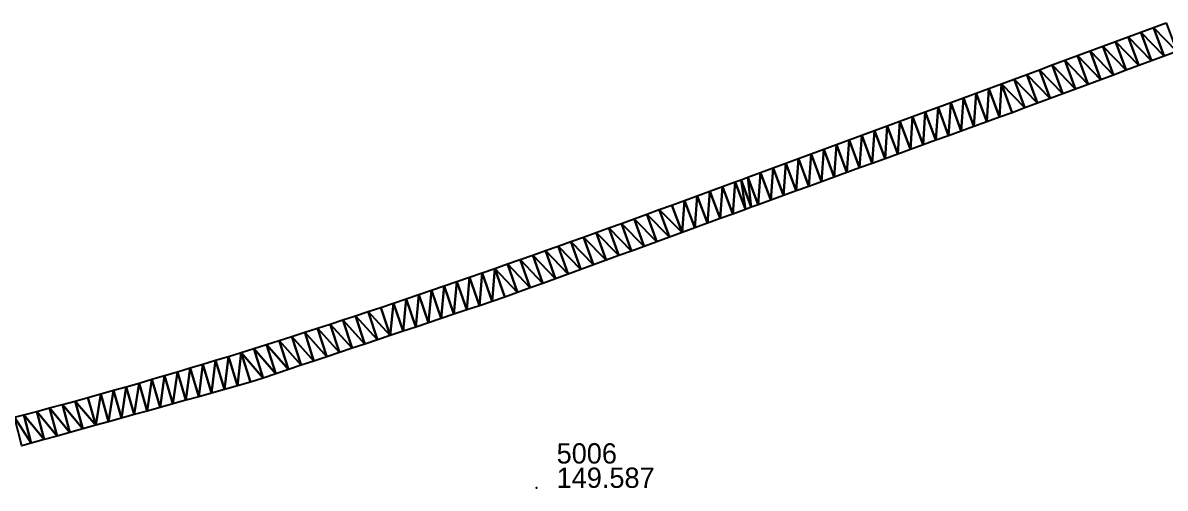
# Model space of a CAD drawing. Header units: metres. Extents: x 1882598 to 1885460, y 3171405 to 3171756.
# Drawn here: x 1884560.6 to 1884645.1, y 3171540.3 to 3171574.7 of the extents above; entities that cross this region are included whole.
import ezdxf

# ---------------------------------------------------------------- set-up
doc = ezdxf.new("R2010")
doc.units = ezdxf.units.M
doc.header["$MEASUREMENT"] = 0
doc.layers.add('pntelev', color=2, linetype='Continuous')
doc.layers.add('pntno', color=3, linetype='Continuous')
doc.layers.add('Triangles surfaces projet', color=7, linetype='Continuous', true_color=0x848484)

msp = doc.modelspace()

# ---------------------------------------------------------------- linework, layer by layer
msp.add_point((1884598.562, 3171540.285, 149.587))
at = {"layer": 'Triangles surfaces projet'}
for points in [[(1884645.165, 3171574.698, 146.931), (1884645.948, 3171572.577, 146.988), (1884644.227, 3171574.352, 146.97), (1884645.165, 3171574.698, 146.931)], [(1884645.165, 3171574.698, 147.281), (1884645.948, 3171572.577, 147.338), (1884644.227, 3171574.352, 147.32), (1884645.165, 3171574.698, 147.281)], [(1884642.351, 3171573.658, 147.048), (1884643.136, 3171571.532, 147.105), (1884641.413, 3171573.312, 147.088), (1884642.351, 3171573.658, 147.048)], [(1884642.351, 3171573.658, 147.398), (1884643.136, 3171571.532, 147.455), (1884641.413, 3171573.312, 147.438), (1884642.351, 3171573.658, 147.398)], [(1884643.289, 3171574.005, 147.009), (1884644.074, 3171571.881, 147.066), (1884642.351, 3171573.658, 147.048), (1884643.289, 3171574.005, 147.009)], [(1884643.289, 3171574.005, 147.359), (1884644.074, 3171571.881, 147.416), (1884642.351, 3171573.658, 147.398), (1884643.289, 3171574.005, 147.359)], [(1884642.351, 3171573.658, 147.048), (1884644.074, 3171571.881, 147.066), (1884643.136, 3171571.532, 147.105), (1884642.351, 3171573.658, 147.048)], [(1884644.074, 3171571.881, 147.416), (1884643.136, 3171571.532, 147.455), (1884642.351, 3171573.658, 147.398), (1884644.074, 3171571.881, 147.416)], [(1884645.011, 3171572.229, 147.027), (1884643.289, 3171574.005, 147.009), (1884644.227, 3171574.352, 146.97), (1884645.011, 3171572.229, 147.027)], [(1884644.227, 3171574.352, 147.32), (1884645.011, 3171572.229, 147.377), (1884643.289, 3171574.005, 147.359), (1884644.227, 3171574.352, 147.32)], [(1884644.074, 3171571.881, 147.066), (1884643.289, 3171574.005, 147.009), (1884645.011, 3171572.229, 147.027), (1884644.074, 3171571.881, 147.066)], [(1884645.011, 3171572.229, 147.377), (1884644.074, 3171571.881, 147.416), (1884643.289, 3171574.005, 147.359), (1884645.011, 3171572.229, 147.377)], [(1884645.948, 3171572.577, 146.988), (1884645.011, 3171572.229, 147.027), (1884644.227, 3171574.352, 146.97), (1884645.948, 3171572.577, 146.988)], [(1884645.948, 3171572.577, 147.338), (1884645.011, 3171572.229, 147.377), (1884644.227, 3171574.352, 147.32), (1884645.948, 3171572.577, 147.338)], [(1884641.261, 3171570.835, 147.183), (1884639.537, 3171572.619, 147.166), (1884640.475, 3171572.965, 147.127), (1884641.261, 3171570.835, 147.183)], [(1884640.475, 3171572.965, 147.477), (1884641.261, 3171570.835, 147.533), (1884639.537, 3171572.619, 147.516), (1884640.475, 3171572.965, 147.477)], [(1884642.199, 3171571.184, 147.144), (1884640.475, 3171572.965, 147.127), (1884641.413, 3171573.312, 147.088), (1884642.199, 3171571.184, 147.144)], [(1884641.413, 3171573.312, 147.438), (1884642.199, 3171571.184, 147.494), (1884640.475, 3171572.965, 147.477), (1884641.413, 3171573.312, 147.438)], [(1884641.261, 3171570.835, 147.183), (1884640.475, 3171572.965, 147.127), (1884642.199, 3171571.184, 147.144), (1884641.261, 3171570.835, 147.183)], [(1884642.199, 3171571.184, 147.494), (1884641.261, 3171570.835, 147.533), (1884640.475, 3171572.965, 147.477), (1884642.199, 3171571.184, 147.494)], [(1884642.199, 3171571.184, 147.144), (1884641.413, 3171573.312, 147.088), (1884643.136, 3171571.532, 147.105), (1884642.199, 3171571.184, 147.144)], [(1884643.136, 3171571.532, 147.455), (1884642.199, 3171571.184, 147.494), (1884641.413, 3171573.312, 147.438), (1884643.136, 3171571.532, 147.455)], [(1884639.387, 3171570.139, 147.262), (1884637.661, 3171571.925, 147.244), (1884638.599, 3171572.272, 147.205), (1884639.387, 3171570.139, 147.262)], [(1884638.599, 3171572.272, 147.555), (1884639.387, 3171570.139, 147.612), (1884637.661, 3171571.925, 147.594), (1884638.599, 3171572.272, 147.555)], [(1884638.599, 3171572.272, 147.205), (1884639.537, 3171572.619, 147.166), (1884640.324, 3171570.487, 147.223), (1884638.599, 3171572.272, 147.205)], [(1884639.537, 3171572.619, 147.516), (1884640.324, 3171570.487, 147.573), (1884638.599, 3171572.272, 147.555), (1884639.537, 3171572.619, 147.516)], [(1884639.387, 3171570.139, 147.262), (1884638.599, 3171572.272, 147.205), (1884640.324, 3171570.487, 147.223), (1884639.387, 3171570.139, 147.262)], [(1884640.324, 3171570.487, 147.573), (1884639.387, 3171570.139, 147.612), (1884638.599, 3171572.272, 147.555), (1884640.324, 3171570.487, 147.573)], [(1884640.324, 3171570.487, 147.223), (1884639.537, 3171572.619, 147.166), (1884641.261, 3171570.835, 147.183), (1884640.324, 3171570.487, 147.223)], [(1884641.261, 3171570.835, 147.533), (1884640.324, 3171570.487, 147.573), (1884639.537, 3171572.619, 147.516), (1884641.261, 3171570.835, 147.533)], [(1884635.784, 3171571.232, 147.322), (1884636.575, 3171569.094, 147.379), (1884634.846, 3171570.886, 147.361), (1884635.784, 3171571.232, 147.322)], [(1884635.784, 3171571.232, 147.672), (1884636.575, 3171569.094, 147.729), (1884634.846, 3171570.886, 147.711), (1884635.784, 3171571.232, 147.672)], [(1884637.512, 3171569.442, 147.34), (1884635.784, 3171571.232, 147.322), (1884636.723, 3171571.579, 147.283), (1884637.512, 3171569.442, 147.34)], [(1884636.723, 3171571.579, 147.633), (1884637.512, 3171569.442, 147.69), (1884635.784, 3171571.232, 147.672), (1884636.723, 3171571.579, 147.633)], [(1884636.575, 3171569.094, 147.379), (1884635.784, 3171571.232, 147.322), (1884637.512, 3171569.442, 147.34), (1884636.575, 3171569.094, 147.379)], [(1884637.512, 3171569.442, 147.69), (1884636.575, 3171569.094, 147.729), (1884635.784, 3171571.232, 147.672), (1884637.512, 3171569.442, 147.69)], [(1884636.723, 3171571.579, 147.283), (1884637.661, 3171571.925, 147.244), (1884638.449, 3171569.79, 147.301), (1884636.723, 3171571.579, 147.283)], [(1884637.661, 3171571.925, 147.594), (1884638.449, 3171569.79, 147.651), (1884636.723, 3171571.579, 147.633), (1884637.661, 3171571.925, 147.594)], [(1884637.512, 3171569.442, 147.34), (1884636.723, 3171571.579, 147.283), (1884638.449, 3171569.79, 147.301), (1884637.512, 3171569.442, 147.34)], [(1884638.449, 3171569.79, 147.651), (1884637.512, 3171569.442, 147.69), (1884636.723, 3171571.579, 147.633), (1884638.449, 3171569.79, 147.651)], [(1884639.387, 3171570.139, 147.262), (1884638.449, 3171569.79, 147.301), (1884637.661, 3171571.925, 147.244), (1884639.387, 3171570.139, 147.262)], [(1884639.387, 3171570.139, 147.612), (1884638.449, 3171569.79, 147.651), (1884637.661, 3171571.925, 147.594), (1884639.387, 3171570.139, 147.612)], [(1884634.7, 3171568.397, 147.458), (1884632.97, 3171570.192, 147.44), (1884633.908, 3171570.539, 147.401), (1884634.7, 3171568.397, 147.458)], [(1884633.908, 3171570.539, 147.751), (1884634.7, 3171568.397, 147.808), (1884632.97, 3171570.192, 147.79), (1884633.908, 3171570.539, 147.751)], [(1884633.908, 3171570.539, 147.401), (1884634.846, 3171570.886, 147.361), (1884635.637, 3171568.745, 147.418), (1884633.908, 3171570.539, 147.401)], [(1884634.846, 3171570.886, 147.711), (1884635.637, 3171568.745, 147.768), (1884633.908, 3171570.539, 147.751), (1884634.846, 3171570.886, 147.711)], [(1884634.7, 3171568.397, 147.458), (1884633.908, 3171570.539, 147.401), (1884635.637, 3171568.745, 147.418), (1884634.7, 3171568.397, 147.458)], [(1884635.637, 3171568.745, 147.768), (1884634.7, 3171568.397, 147.808), (1884633.908, 3171570.539, 147.751), (1884635.637, 3171568.745, 147.768)], [(1884636.575, 3171569.094, 147.379), (1884635.637, 3171568.745, 147.418), (1884634.846, 3171570.886, 147.361), (1884636.575, 3171569.094, 147.379)], [(1884636.575, 3171569.094, 147.729), (1884635.637, 3171568.745, 147.768), (1884634.846, 3171570.886, 147.711), (1884636.575, 3171569.094, 147.729)], [(1884631.094, 3171569.5, 147.515), (1884630.942, 3171567.025, 147.611), (1884630.156, 3171569.154, 147.553), (1884631.094, 3171569.5, 147.515)], [(1884631.094, 3171569.5, 147.865), (1884630.942, 3171567.025, 147.961), (1884630.156, 3171569.154, 147.903), (1884631.094, 3171569.5, 147.865)], [(1884631.094, 3171569.5, 147.515), (1884631.883, 3171567.366, 147.573), (1884630.942, 3171567.025, 147.611), (1884631.094, 3171569.5, 147.515)], [(1884631.883, 3171567.366, 147.923), (1884630.942, 3171567.025, 147.961), (1884631.094, 3171569.5, 147.865), (1884631.883, 3171567.366, 147.923)], [(1884631.883, 3171567.366, 147.573), (1884631.094, 3171569.5, 147.515), (1884632.032, 3171569.846, 147.478), (1884631.883, 3171567.366, 147.573)], [(1884632.032, 3171569.846, 147.828), (1884631.883, 3171567.366, 147.923), (1884631.094, 3171569.5, 147.865), (1884632.032, 3171569.846, 147.828)], [(1884632.823, 3171567.707, 147.535), (1884631.883, 3171567.366, 147.573), (1884632.032, 3171569.846, 147.478), (1884632.823, 3171567.707, 147.535)], [(1884632.823, 3171567.707, 147.885), (1884631.883, 3171567.366, 147.923), (1884632.032, 3171569.846, 147.828), (1884632.823, 3171567.707, 147.885)], [(1884632.97, 3171570.192, 147.44), (1884632.823, 3171567.707, 147.535), (1884632.032, 3171569.846, 147.478), (1884632.97, 3171570.192, 147.44)], [(1884632.97, 3171570.192, 147.79), (1884632.823, 3171567.707, 147.885), (1884632.032, 3171569.846, 147.828), (1884632.97, 3171570.192, 147.79)], [(1884632.823, 3171567.707, 147.535), (1884632.97, 3171570.192, 147.44), (1884633.763, 3171568.049, 147.497), (1884632.823, 3171567.707, 147.535)], [(1884633.763, 3171568.049, 147.847), (1884632.823, 3171567.707, 147.885), (1884632.97, 3171570.192, 147.79), (1884633.763, 3171568.049, 147.847)], [(1884632.97, 3171570.192, 147.44), (1884634.7, 3171568.397, 147.458), (1884633.763, 3171568.049, 147.497), (1884632.97, 3171570.192, 147.44)], [(1884634.7, 3171568.397, 147.808), (1884633.763, 3171568.049, 147.847), (1884632.97, 3171570.192, 147.79), (1884634.7, 3171568.397, 147.808)], [(1884629.062, 3171566.344, 147.688), (1884628.28, 3171568.461, 147.629), (1884629.218, 3171568.807, 147.591), (1884629.062, 3171566.344, 147.688)], [(1884629.218, 3171568.807, 147.941), (1884629.062, 3171566.344, 148.038), (1884628.28, 3171568.461, 147.979), (1884629.218, 3171568.807, 147.941)], [(1884630.002, 3171566.685, 147.65), (1884629.062, 3171566.344, 147.688), (1884629.218, 3171568.807, 147.591), (1884630.002, 3171566.685, 147.65)], [(1884630.002, 3171566.685, 148), (1884629.062, 3171566.344, 148.038), (1884629.218, 3171568.807, 147.941), (1884630.002, 3171566.685, 148)], [(1884629.218, 3171568.807, 147.591), (1884630.156, 3171569.154, 147.553), (1884630.002, 3171566.685, 147.65), (1884629.218, 3171568.807, 147.591)], [(1884630.156, 3171569.154, 147.903), (1884630.002, 3171566.685, 148), (1884629.218, 3171568.807, 147.941), (1884630.156, 3171569.154, 147.903)], [(1884630.942, 3171567.025, 147.611), (1884630.002, 3171566.685, 147.65), (1884630.156, 3171569.154, 147.553), (1884630.942, 3171567.025, 147.611)], [(1884630.942, 3171567.025, 147.961), (1884630.002, 3171566.685, 148), (1884630.156, 3171569.154, 147.903), (1884630.942, 3171567.025, 147.961)], [(1884625.465, 3171567.423, 147.743), (1884626.403, 3171567.769, 147.705), (1884626.241, 3171565.322, 147.802), (1884625.465, 3171567.423, 147.743)], [(1884626.403, 3171567.769, 148.055), (1884626.241, 3171565.322, 148.152), (1884625.465, 3171567.423, 148.093), (1884626.403, 3171567.769, 148.055)], [(1884627.181, 3171565.663, 147.764), (1884626.241, 3171565.322, 147.802), (1884626.403, 3171567.769, 147.705), (1884627.181, 3171565.663, 147.764)], [(1884627.181, 3171565.663, 148.114), (1884626.241, 3171565.322, 148.152), (1884626.403, 3171567.769, 148.055), (1884627.181, 3171565.663, 148.114)], [(1884627.342, 3171568.115, 147.667), (1884627.181, 3171565.663, 147.764), (1884626.403, 3171567.769, 147.705), (1884627.342, 3171568.115, 147.667)], [(1884627.342, 3171568.115, 148.017), (1884627.181, 3171565.663, 148.114), (1884626.403, 3171567.769, 148.055), (1884627.342, 3171568.115, 148.017)], [(1884627.181, 3171565.663, 147.764), (1884627.342, 3171568.115, 147.667), (1884628.122, 3171566.004, 147.726), (1884627.181, 3171565.663, 147.764)], [(1884628.122, 3171566.004, 148.076), (1884627.181, 3171565.663, 148.114), (1884627.342, 3171568.115, 148.017), (1884628.122, 3171566.004, 148.076)], [(1884628.122, 3171566.004, 147.726), (1884627.342, 3171568.115, 147.667), (1884628.28, 3171568.461, 147.629), (1884628.122, 3171566.004, 147.726)], [(1884628.28, 3171568.461, 147.979), (1884628.122, 3171566.004, 148.076), (1884627.342, 3171568.115, 148.017), (1884628.28, 3171568.461, 147.979)], [(1884628.28, 3171568.461, 147.629), (1884629.062, 3171566.344, 147.688), (1884628.122, 3171566.004, 147.726), (1884628.28, 3171568.461, 147.629)], [(1884629.062, 3171566.344, 148.038), (1884628.122, 3171566.004, 148.076), (1884628.28, 3171568.461, 147.979), (1884629.062, 3171566.344, 148.038)], [(1884624.527, 3171567.076, 147.781), (1884624.361, 3171564.641, 147.879), (1884623.589, 3171566.73, 147.819), (1884624.527, 3171567.076, 147.781)], [(1884624.527, 3171567.076, 148.131), (1884624.361, 3171564.641, 148.229), (1884623.589, 3171566.73, 148.169), (1884624.527, 3171567.076, 148.131)], [(1884624.361, 3171564.641, 147.879), (1884624.527, 3171567.076, 147.781), (1884625.301, 3171564.982, 147.84), (1884624.361, 3171564.641, 147.879)], [(1884625.301, 3171564.982, 148.19), (1884624.361, 3171564.641, 148.229), (1884624.527, 3171567.076, 148.131), (1884625.301, 3171564.982, 148.19)], [(1884625.301, 3171564.982, 147.84), (1884624.527, 3171567.076, 147.781), (1884625.465, 3171567.423, 147.743), (1884625.301, 3171564.982, 147.84)], [(1884625.465, 3171567.423, 148.093), (1884625.301, 3171564.982, 148.19), (1884624.527, 3171567.076, 148.131), (1884625.465, 3171567.423, 148.093)], [(1884626.241, 3171565.322, 147.802), (1884625.301, 3171564.982, 147.84), (1884625.465, 3171567.423, 147.743), (1884626.241, 3171565.322, 147.802)], [(1884626.241, 3171565.322, 148.152), (1884625.301, 3171564.982, 148.19), (1884625.465, 3171567.423, 148.093), (1884626.241, 3171565.322, 148.152)], [(1884621.713, 3171566.038, 147.894), (1884621.54, 3171563.619, 147.993), (1884620.774, 3171565.692, 147.932), (1884621.713, 3171566.038, 147.894)], [(1884621.713, 3171566.038, 148.244), (1884621.54, 3171563.619, 148.343), (1884620.774, 3171565.692, 148.282), (1884621.713, 3171566.038, 148.244)], [(1884621.713, 3171566.038, 147.894), (1884622.48, 3171563.96, 147.955), (1884621.54, 3171563.619, 147.993), (1884621.713, 3171566.038, 147.894)], [(1884622.48, 3171563.96, 148.305), (1884621.54, 3171563.619, 148.343), (1884621.713, 3171566.038, 148.244), (1884622.48, 3171563.96, 148.305)], [(1884622.651, 3171566.384, 147.856), (1884622.48, 3171563.96, 147.955), (1884621.713, 3171566.038, 147.894), (1884622.651, 3171566.384, 147.856)], [(1884622.651, 3171566.384, 148.206), (1884622.48, 3171563.96, 148.305), (1884621.713, 3171566.038, 148.244), (1884622.651, 3171566.384, 148.206)], [(1884622.48, 3171563.96, 147.955), (1884622.651, 3171566.384, 147.856), (1884623.421, 3171564.3, 147.917), (1884622.48, 3171563.96, 147.955)], [(1884623.421, 3171564.3, 148.267), (1884622.48, 3171563.96, 148.305), (1884622.651, 3171566.384, 148.206), (1884623.421, 3171564.3, 148.267)], [(1884623.421, 3171564.3, 147.917), (1884622.651, 3171566.384, 147.856), (1884623.589, 3171566.73, 147.819), (1884623.421, 3171564.3, 147.917)], [(1884623.589, 3171566.73, 148.169), (1884623.421, 3171564.3, 148.267), (1884622.651, 3171566.384, 148.206), (1884623.589, 3171566.73, 148.169)], [(1884623.421, 3171564.3, 147.917), (1884623.589, 3171566.73, 147.819), (1884624.361, 3171564.641, 147.879), (1884623.421, 3171564.3, 147.917)], [(1884624.361, 3171564.641, 148.229), (1884623.421, 3171564.3, 148.267), (1884623.589, 3171566.73, 148.169), (1884624.361, 3171564.641, 148.229)], [(1884619.66, 3171562.938, 148.069), (1884618.899, 3171564.999, 148.008), (1884619.836, 3171565.345, 147.97), (1884619.66, 3171562.938, 148.069)], [(1884619.836, 3171565.345, 148.32), (1884619.66, 3171562.938, 148.419), (1884618.899, 3171564.999, 148.358), (1884619.836, 3171565.345, 148.32)], [(1884619.66, 3171562.938, 148.069), (1884619.836, 3171565.345, 147.97), (1884620.6, 3171563.279, 148.031), (1884619.66, 3171562.938, 148.069)], [(1884620.6, 3171563.279, 148.381), (1884619.66, 3171562.938, 148.419), (1884619.836, 3171565.345, 148.32), (1884620.6, 3171563.279, 148.381)], [(1884619.836, 3171565.345, 147.97), (1884620.774, 3171565.692, 147.932), (1884620.6, 3171563.279, 148.031), (1884619.836, 3171565.345, 147.97)], [(1884620.774, 3171565.692, 148.282), (1884620.6, 3171563.279, 148.381), (1884619.836, 3171565.345, 148.32), (1884620.774, 3171565.692, 148.282)], [(1884621.54, 3171563.619, 147.993), (1884620.6, 3171563.279, 148.031), (1884620.774, 3171565.692, 147.932), (1884621.54, 3171563.619, 147.993)], [(1884621.54, 3171563.619, 148.343), (1884620.6, 3171563.279, 148.381), (1884620.774, 3171565.692, 148.282), (1884621.54, 3171563.619, 148.343)], [(1884617.961, 3171564.654, 148.046), (1884617.781, 3171562.257, 148.146), (1884617.024, 3171564.308, 148.084), (1884617.961, 3171564.654, 148.046)], [(1884617.961, 3171564.654, 148.396), (1884617.781, 3171562.257, 148.496), (1884617.024, 3171564.308, 148.434), (1884617.961, 3171564.654, 148.396)], [(1884617.781, 3171562.257, 148.146), (1884617.961, 3171564.654, 148.046), (1884618.72, 3171562.598, 148.108), (1884617.781, 3171562.257, 148.146)], [(1884618.72, 3171562.598, 148.458), (1884617.781, 3171562.257, 148.496), (1884617.961, 3171564.654, 148.396), (1884618.72, 3171562.598, 148.458)], [(1884617.961, 3171564.654, 148.046), (1884618.899, 3171564.999, 148.008), (1884618.72, 3171562.598, 148.108), (1884617.961, 3171564.654, 148.046)], [(1884618.899, 3171564.999, 148.358), (1884618.72, 3171562.598, 148.458), (1884617.961, 3171564.654, 148.396), (1884618.899, 3171564.999, 148.358)], [(1884618.72, 3171562.598, 148.108), (1884618.899, 3171564.999, 148.008), (1884619.66, 3171562.938, 148.069), (1884618.72, 3171562.598, 148.108)], [(1884619.66, 3171562.938, 148.419), (1884618.72, 3171562.598, 148.458), (1884618.899, 3171564.999, 148.358), (1884619.66, 3171562.938, 148.419)], [(1884614.963, 3171561.236, 148.26), (1884614.214, 3171563.274, 148.197), (1884615.15, 3171563.618, 148.159), (1884614.963, 3171561.236, 148.26)], [(1884615.15, 3171563.618, 148.509), (1884614.963, 3171561.236, 148.61), (1884614.214, 3171563.274, 148.547), (1884615.15, 3171563.618, 148.509)], [(1884615.902, 3171561.577, 148.222), (1884614.963, 3171561.236, 148.26), (1884615.15, 3171563.618, 148.159), (1884615.902, 3171561.577, 148.222)], [(1884615.902, 3171561.577, 148.572), (1884614.963, 3171561.236, 148.61), (1884615.15, 3171563.618, 148.509), (1884615.902, 3171561.577, 148.572)], [(1884615.15, 3171563.618, 148.159), (1884616.087, 3171563.963, 148.122), (1884615.902, 3171561.577, 148.222), (1884615.15, 3171563.618, 148.159)], [(1884616.087, 3171563.963, 148.472), (1884615.902, 3171561.577, 148.572), (1884615.15, 3171563.618, 148.509), (1884616.087, 3171563.963, 148.472)], [(1884616.087, 3171563.963, 148.122), (1884616.842, 3171561.917, 148.184), (1884615.902, 3171561.577, 148.222), (1884616.087, 3171563.963, 148.122)], [(1884616.842, 3171561.917, 148.534), (1884615.902, 3171561.577, 148.572), (1884616.087, 3171563.963, 148.472), (1884616.842, 3171561.917, 148.534)], [(1884616.842, 3171561.917, 148.184), (1884616.087, 3171563.963, 148.122), (1884617.024, 3171564.308, 148.084), (1884616.842, 3171561.917, 148.184)], [(1884617.024, 3171564.308, 148.434), (1884616.842, 3171561.917, 148.534), (1884616.087, 3171563.963, 148.472), (1884617.024, 3171564.308, 148.434)], [(1884616.842, 3171561.917, 148.184), (1884617.024, 3171564.308, 148.084), (1884617.781, 3171562.257, 148.146), (1884616.842, 3171561.917, 148.184)], [(1884617.781, 3171562.257, 148.496), (1884616.842, 3171561.917, 148.534), (1884617.024, 3171564.308, 148.434), (1884617.781, 3171562.257, 148.496)], [(1884612.341, 3171562.586, 148.273), (1884613.277, 3171562.929, 148.235), (1884613.088, 3171560.551, 148.337), (1884612.341, 3171562.586, 148.273)], [(1884613.277, 3171562.929, 148.585), (1884613.088, 3171560.551, 148.687), (1884612.341, 3171562.586, 148.623), (1884613.277, 3171562.929, 148.585)], [(1884613.088, 3171560.551, 148.337), (1884613.277, 3171562.929, 148.235), (1884614.025, 3171560.894, 148.299), (1884613.088, 3171560.551, 148.337)], [(1884614.025, 3171560.894, 148.649), (1884613.088, 3171560.551, 148.687), (1884613.277, 3171562.929, 148.585), (1884614.025, 3171560.894, 148.649)], [(1884613.706, 3171563.087, 148.218), (1884614.025, 3171560.894, 148.299), (1884613.277, 3171562.929, 148.235), (1884613.706, 3171563.087, 148.218)], [(1884613.706, 3171563.087, 148.568), (1884614.025, 3171560.894, 148.649), (1884613.277, 3171562.929, 148.585), (1884613.706, 3171563.087, 148.568)], [(1884614.214, 3171563.274, 148.197), (1884614.455, 3171561.051, 148.281), (1884613.706, 3171563.087, 148.218), (1884614.214, 3171563.274, 148.197)], [(1884614.214, 3171563.274, 148.547), (1884614.455, 3171561.051, 148.631), (1884613.706, 3171563.087, 148.568), (1884614.214, 3171563.274, 148.547)], [(1884613.706, 3171563.087, 148.218), (1884614.455, 3171561.051, 148.281), (1884614.025, 3171560.894, 148.299), (1884613.706, 3171563.087, 148.218)], [(1884614.455, 3171561.051, 148.631), (1884614.025, 3171560.894, 148.649), (1884613.706, 3171563.087, 148.568), (1884614.455, 3171561.051, 148.631)], [(1884614.963, 3171561.236, 148.26), (1884614.455, 3171561.051, 148.281), (1884614.214, 3171563.274, 148.197), (1884614.963, 3171561.236, 148.26)], [(1884614.963, 3171561.236, 148.61), (1884614.455, 3171561.051, 148.631), (1884614.214, 3171563.274, 148.547), (1884614.963, 3171561.236, 148.61)], [(1884610.468, 3171561.9, 148.348), (1884610.276, 3171559.524, 148.45), (1884609.532, 3171561.558, 148.385), (1884610.468, 3171561.9, 148.348)], [(1884610.468, 3171561.9, 148.698), (1884610.276, 3171559.524, 148.8), (1884609.532, 3171561.558, 148.735), (1884610.468, 3171561.9, 148.698)], [(1884611.213, 3171559.866, 148.412), (1884610.276, 3171559.524, 148.45), (1884610.468, 3171561.9, 148.348), (1884611.213, 3171559.866, 148.412)], [(1884611.213, 3171559.866, 148.762), (1884610.276, 3171559.524, 148.8), (1884610.468, 3171561.9, 148.698), (1884611.213, 3171559.866, 148.762)], [(1884611.213, 3171559.866, 148.412), (1884610.468, 3171561.9, 148.348), (1884611.404, 3171562.243, 148.31), (1884611.213, 3171559.866, 148.412)], [(1884611.404, 3171562.243, 148.66), (1884611.213, 3171559.866, 148.762), (1884610.468, 3171561.9, 148.698), (1884611.404, 3171562.243, 148.66)], [(1884611.404, 3171562.243, 148.31), (1884612.15, 3171560.209, 148.375), (1884611.213, 3171559.866, 148.412), (1884611.404, 3171562.243, 148.31)], [(1884612.15, 3171560.209, 148.725), (1884611.213, 3171559.866, 148.762), (1884611.404, 3171562.243, 148.66), (1884612.15, 3171560.209, 148.725)], [(1884612.15, 3171560.209, 148.375), (1884611.404, 3171562.243, 148.31), (1884612.341, 3171562.586, 148.273), (1884612.15, 3171560.209, 148.375)], [(1884612.341, 3171562.586, 148.623), (1884612.15, 3171560.209, 148.725), (1884611.404, 3171562.243, 148.66), (1884612.341, 3171562.586, 148.623)], [(1884612.15, 3171560.209, 148.375), (1884612.341, 3171562.586, 148.273), (1884613.088, 3171560.551, 148.337), (1884612.15, 3171560.209, 148.375)], [(1884613.088, 3171560.551, 148.687), (1884612.15, 3171560.209, 148.725), (1884612.341, 3171562.586, 148.623), (1884613.088, 3171560.551, 148.687)], [(1884609.338, 3171559.182, 148.488), (1884607.66, 3171560.876, 148.459), (1884608.596, 3171561.217, 148.422), (1884609.338, 3171559.182, 148.488)], [(1884608.596, 3171561.217, 148.772), (1884609.338, 3171559.182, 148.838), (1884607.66, 3171560.876, 148.809), (1884608.596, 3171561.217, 148.772)], [(1884609.338, 3171559.182, 148.488), (1884608.596, 3171561.217, 148.422), (1884609.532, 3171561.558, 148.385), (1884609.338, 3171559.182, 148.488)], [(1884609.532, 3171561.558, 148.735), (1884609.338, 3171559.182, 148.838), (1884608.596, 3171561.217, 148.772), (1884609.532, 3171561.558, 148.735)], [(1884609.338, 3171559.182, 148.488), (1884609.532, 3171561.558, 148.385), (1884610.276, 3171559.524, 148.45), (1884609.338, 3171559.182, 148.488)], [(1884610.276, 3171559.524, 148.8), (1884609.338, 3171559.182, 148.838), (1884609.532, 3171561.558, 148.735), (1884610.276, 3171559.524, 148.8)], [(1884604.853, 3171559.859, 148.569), (1884605.788, 3171560.197, 148.532), (1884606.528, 3171558.155, 148.599), (1884604.853, 3171559.859, 148.569)], [(1884605.788, 3171560.197, 148.882), (1884606.528, 3171558.155, 148.949), (1884604.853, 3171559.859, 148.919), (1884605.788, 3171560.197, 148.882)], [(1884607.465, 3171558.497, 148.562), (1884605.788, 3171560.197, 148.532), (1884606.724, 3171560.536, 148.496), (1884607.465, 3171558.497, 148.562)], [(1884606.724, 3171560.536, 148.846), (1884607.465, 3171558.497, 148.912), (1884605.788, 3171560.197, 148.882), (1884606.724, 3171560.536, 148.846)], [(1884607.465, 3171558.497, 148.562), (1884606.528, 3171558.155, 148.599), (1884605.788, 3171560.197, 148.532), (1884607.465, 3171558.497, 148.562)], [(1884607.465, 3171558.497, 148.912), (1884606.528, 3171558.155, 148.949), (1884605.788, 3171560.197, 148.882), (1884607.465, 3171558.497, 148.912)], [(1884606.724, 3171560.536, 148.496), (1884607.66, 3171560.876, 148.459), (1884608.402, 3171558.84, 148.525), (1884606.724, 3171560.536, 148.496)], [(1884607.66, 3171560.876, 148.809), (1884608.402, 3171558.84, 148.875), (1884606.724, 3171560.536, 148.846), (1884607.66, 3171560.876, 148.809)], [(1884607.465, 3171558.497, 148.562), (1884606.724, 3171560.536, 148.496), (1884608.402, 3171558.84, 148.525), (1884607.465, 3171558.497, 148.562)], [(1884608.402, 3171558.84, 148.875), (1884607.465, 3171558.497, 148.912), (1884606.724, 3171560.536, 148.846), (1884608.402, 3171558.84, 148.875)], [(1884609.338, 3171559.182, 148.488), (1884608.402, 3171558.84, 148.525), (1884607.66, 3171560.876, 148.459), (1884609.338, 3171559.182, 148.488)], [(1884609.338, 3171559.182, 148.838), (1884608.402, 3171558.84, 148.875), (1884607.66, 3171560.876, 148.809), (1884609.338, 3171559.182, 148.838)], [(1884603.917, 3171559.521, 148.605), (1884604.656, 3171557.471, 148.673), (1884602.981, 3171559.185, 148.641), (1884603.917, 3171559.521, 148.605)], [(1884603.917, 3171559.521, 148.955), (1884604.656, 3171557.471, 149.023), (1884602.981, 3171559.185, 148.991), (1884603.917, 3171559.521, 148.955)], [(1884605.592, 3171557.813, 148.636), (1884603.917, 3171559.521, 148.605), (1884604.853, 3171559.859, 148.569), (1884605.592, 3171557.813, 148.636)], [(1884604.853, 3171559.859, 148.919), (1884605.592, 3171557.813, 148.986), (1884603.917, 3171559.521, 148.955), (1884604.853, 3171559.859, 148.919)], [(1884604.656, 3171557.471, 148.673), (1884603.917, 3171559.521, 148.605), (1884605.592, 3171557.813, 148.636), (1884604.656, 3171557.471, 148.673)], [(1884605.592, 3171557.813, 148.986), (1884604.656, 3171557.471, 149.023), (1884603.917, 3171559.521, 148.955), (1884605.592, 3171557.813, 148.986)], [(1884606.528, 3171558.155, 148.599), (1884605.592, 3171557.813, 148.636), (1884604.853, 3171559.859, 148.569), (1884606.528, 3171558.155, 148.599)], [(1884606.528, 3171558.155, 148.949), (1884605.592, 3171557.813, 148.986), (1884604.853, 3171559.859, 148.919), (1884606.528, 3171558.155, 148.949)], [(1884601.109, 3171558.515, 148.712), (1884601.848, 3171556.446, 148.782), (1884600.173, 3171558.181, 148.748), (1884601.109, 3171558.515, 148.712)], [(1884601.109, 3171558.515, 149.062), (1884601.848, 3171556.446, 149.132), (1884600.173, 3171558.181, 149.098), (1884601.109, 3171558.515, 149.062)], [(1884601.109, 3171558.515, 148.712), (1884602.045, 3171558.849, 148.677), (1884602.784, 3171556.788, 148.746), (1884601.109, 3171558.515, 148.712)], [(1884602.045, 3171558.849, 149.027), (1884602.784, 3171556.788, 149.096), (1884601.109, 3171558.515, 149.062), (1884602.045, 3171558.849, 149.027)], [(1884601.109, 3171558.515, 148.712), (1884602.784, 3171556.788, 148.746), (1884601.848, 3171556.446, 148.782), (1884601.109, 3171558.515, 148.712)], [(1884602.784, 3171556.788, 149.096), (1884601.848, 3171556.446, 149.132), (1884601.109, 3171558.515, 149.062), (1884602.784, 3171556.788, 149.096)], [(1884602.045, 3171558.849, 148.677), (1884602.981, 3171559.185, 148.641), (1884603.72, 3171557.129, 148.709), (1884602.045, 3171558.849, 148.677)], [(1884602.981, 3171559.185, 148.991), (1884603.72, 3171557.129, 149.059), (1884602.045, 3171558.849, 149.027), (1884602.981, 3171559.185, 148.991)], [(1884602.784, 3171556.788, 148.746), (1884602.045, 3171558.849, 148.677), (1884603.72, 3171557.129, 148.709), (1884602.784, 3171556.788, 148.746)], [(1884603.72, 3171557.129, 149.059), (1884602.784, 3171556.788, 149.096), (1884602.045, 3171558.849, 149.027), (1884603.72, 3171557.129, 149.059)], [(1884604.656, 3171557.471, 148.673), (1884603.72, 3171557.129, 148.709), (1884602.981, 3171559.185, 148.641), (1884604.656, 3171557.471, 148.673)], [(1884604.656, 3171557.471, 149.023), (1884603.72, 3171557.129, 149.059), (1884602.981, 3171559.185, 148.991), (1884604.656, 3171557.471, 149.023)], [(1884599.978, 3171555.762, 148.854), (1884598.301, 3171557.517, 148.818), (1884599.237, 3171557.849, 148.783), (1884599.978, 3171555.762, 148.854)], [(1884599.237, 3171557.849, 149.133), (1884599.978, 3171555.762, 149.204), (1884598.301, 3171557.517, 149.168), (1884599.237, 3171557.849, 149.133)], [(1884600.913, 3171556.104, 148.818), (1884599.237, 3171557.849, 148.783), (1884600.173, 3171558.181, 148.748), (1884600.913, 3171556.104, 148.818)], [(1884600.173, 3171558.181, 149.098), (1884600.913, 3171556.104, 149.168), (1884599.237, 3171557.849, 149.133), (1884600.173, 3171558.181, 149.098)], [(1884599.978, 3171555.762, 148.854), (1884599.237, 3171557.849, 148.783), (1884600.913, 3171556.104, 148.818), (1884599.978, 3171555.762, 148.854)], [(1884600.913, 3171556.104, 149.168), (1884599.978, 3171555.762, 149.204), (1884599.237, 3171557.849, 149.133), (1884600.913, 3171556.104, 149.168)], [(1884600.913, 3171556.104, 148.818), (1884600.173, 3171558.181, 148.748), (1884601.848, 3171556.446, 148.782), (1884600.913, 3171556.104, 148.818)], [(1884601.848, 3171556.446, 149.132), (1884600.913, 3171556.104, 149.168), (1884600.173, 3171558.181, 149.098), (1884601.848, 3171556.446, 149.132)], [(1884595.492, 3171556.53, 148.923), (1884596.428, 3171556.858, 148.888), (1884597.173, 3171554.738, 148.962), (1884595.492, 3171556.53, 148.923)], [(1884596.428, 3171556.858, 149.238), (1884597.173, 3171554.738, 149.312), (1884595.492, 3171556.53, 149.273), (1884596.428, 3171556.858, 149.238)], [(1884598.107, 3171555.079, 148.926), (1884596.428, 3171556.858, 148.888), (1884597.364, 3171557.187, 148.853), (1884598.107, 3171555.079, 148.926)], [(1884597.364, 3171557.187, 149.203), (1884598.107, 3171555.079, 149.276), (1884596.428, 3171556.858, 149.238), (1884597.364, 3171557.187, 149.203)], [(1884596.428, 3171556.858, 148.888), (1884598.107, 3171555.079, 148.926), (1884597.173, 3171554.738, 148.962), (1884596.428, 3171556.858, 148.888)], [(1884598.107, 3171555.079, 149.276), (1884597.173, 3171554.738, 149.312), (1884596.428, 3171556.858, 149.238), (1884598.107, 3171555.079, 149.276)], [(1884597.364, 3171557.187, 148.853), (1884598.301, 3171557.517, 148.818), (1884599.042, 3171555.421, 148.89), (1884597.364, 3171557.187, 148.853)], [(1884598.301, 3171557.517, 149.168), (1884599.042, 3171555.421, 149.24), (1884597.364, 3171557.187, 149.203), (1884598.301, 3171557.517, 149.168)], [(1884598.107, 3171555.079, 148.926), (1884597.364, 3171557.187, 148.853), (1884599.042, 3171555.421, 148.89), (1884598.107, 3171555.079, 148.926)], [(1884599.042, 3171555.421, 149.24), (1884598.107, 3171555.079, 149.276), (1884597.364, 3171557.187, 149.203), (1884599.042, 3171555.421, 149.24)], [(1884599.978, 3171555.762, 148.854), (1884599.042, 3171555.421, 148.89), (1884598.301, 3171557.517, 148.818), (1884599.978, 3171555.762, 148.854)], [(1884599.978, 3171555.762, 149.204), (1884599.042, 3171555.421, 149.24), (1884598.301, 3171557.517, 149.168), (1884599.978, 3171555.762, 149.204)], [(1884593.618, 3171555.879, 148.992), (1884593.408, 3171553.448, 149.101), (1884592.681, 3171555.555, 149.026), (1884593.618, 3171555.879, 148.992)], [(1884593.618, 3171555.879, 149.342), (1884593.408, 3171553.448, 149.451), (1884592.681, 3171555.555, 149.376), (1884593.618, 3171555.879, 149.342)], [(1884593.408, 3171553.448, 149.101), (1884593.618, 3171555.879, 148.992), (1884594.352, 3171553.763, 149.066), (1884593.408, 3171553.448, 149.101)], [(1884594.352, 3171553.763, 149.416), (1884593.408, 3171553.448, 149.451), (1884593.618, 3171555.879, 149.342), (1884594.352, 3171553.763, 149.416)], [(1884594.352, 3171553.763, 149.066), (1884593.618, 3171555.879, 148.992), (1884594.555, 3171556.204, 148.957), (1884594.352, 3171553.763, 149.066)], [(1884594.555, 3171556.204, 149.307), (1884594.352, 3171553.763, 149.416), (1884593.618, 3171555.879, 149.342), (1884594.555, 3171556.204, 149.307)], [(1884594.555, 3171556.204, 148.957), (1884595.295, 3171554.079, 149.032), (1884594.352, 3171553.763, 149.066), (1884594.555, 3171556.204, 148.957)], [(1884595.295, 3171554.079, 149.382), (1884594.352, 3171553.763, 149.416), (1884594.555, 3171556.204, 149.307), (1884595.295, 3171554.079, 149.382)], [(1884595.295, 3171554.079, 149.032), (1884594.555, 3171556.204, 148.957), (1884595.492, 3171556.53, 148.923), (1884595.295, 3171554.079, 149.032)], [(1884595.492, 3171556.53, 149.273), (1884595.295, 3171554.079, 149.382), (1884594.555, 3171556.204, 149.307), (1884595.492, 3171556.53, 149.273)], [(1884595.295, 3171554.079, 149.032), (1884595.492, 3171556.53, 148.923), (1884596.238, 3171554.396, 148.997), (1884595.295, 3171554.079, 149.032)], [(1884596.238, 3171554.396, 149.347), (1884595.295, 3171554.079, 149.382), (1884595.492, 3171556.53, 149.273), (1884596.238, 3171554.396, 149.347)], [(1884597.173, 3171554.738, 148.962), (1884596.238, 3171554.396, 148.997), (1884595.492, 3171556.53, 148.923), (1884597.173, 3171554.738, 148.962)], [(1884597.173, 3171554.738, 149.312), (1884596.238, 3171554.396, 149.347), (1884595.492, 3171556.53, 149.273), (1884597.173, 3171554.738, 149.312)], [(1884591.523, 3171552.817, 149.169), (1884590.807, 3171554.912, 149.094), (1884591.744, 3171555.233, 149.06), (1884591.523, 3171552.817, 149.169)], [(1884591.744, 3171555.233, 149.41), (1884591.523, 3171552.817, 149.519), (1884590.807, 3171554.912, 149.444), (1884591.744, 3171555.233, 149.41)], [(1884591.523, 3171552.817, 149.169), (1884591.744, 3171555.233, 149.06), (1884592.465, 3171553.133, 149.135), (1884591.523, 3171552.817, 149.169)], [(1884592.465, 3171553.133, 149.485), (1884591.523, 3171552.817, 149.519), (1884591.744, 3171555.233, 149.41), (1884592.465, 3171553.133, 149.485)], [(1884591.744, 3171555.233, 149.06), (1884592.681, 3171555.555, 149.026), (1884592.465, 3171553.133, 149.135), (1884591.744, 3171555.233, 149.06)], [(1884592.681, 3171555.555, 149.376), (1884592.465, 3171553.133, 149.485), (1884591.744, 3171555.233, 149.41), (1884592.681, 3171555.555, 149.376)], [(1884593.408, 3171553.448, 149.101), (1884592.465, 3171553.133, 149.135), (1884592.681, 3171555.555, 149.026), (1884593.408, 3171553.448, 149.101)], [(1884593.408, 3171553.448, 149.451), (1884592.465, 3171553.133, 149.485), (1884592.681, 3171555.555, 149.376), (1884593.408, 3171553.448, 149.451)], [(1884587.993, 3171553.959, 149.194), (1884588.931, 3171554.275, 149.161), (1884588.695, 3171551.872, 149.27), (1884587.993, 3171553.959, 149.194)], [(1884588.931, 3171554.275, 149.511), (1884588.695, 3171551.872, 149.62), (1884587.993, 3171553.959, 149.544), (1884588.931, 3171554.275, 149.511)], [(1884589.638, 3171552.187, 149.236), (1884588.695, 3171551.872, 149.27), (1884588.931, 3171554.275, 149.161), (1884589.638, 3171552.187, 149.236)], [(1884589.638, 3171552.187, 149.586), (1884588.695, 3171551.872, 149.62), (1884588.931, 3171554.275, 149.511), (1884589.638, 3171552.187, 149.586)], [(1884588.931, 3171554.275, 149.161), (1884589.869, 3171554.593, 149.127), (1884589.638, 3171552.187, 149.236), (1884588.931, 3171554.275, 149.161)], [(1884589.869, 3171554.593, 149.477), (1884589.638, 3171552.187, 149.586), (1884588.931, 3171554.275, 149.511), (1884589.869, 3171554.593, 149.477)], [(1884590.58, 3171552.502, 149.203), (1884589.638, 3171552.187, 149.236), (1884589.869, 3171554.593, 149.127), (1884590.58, 3171552.502, 149.203)], [(1884590.58, 3171552.502, 149.553), (1884589.638, 3171552.187, 149.586), (1884589.869, 3171554.593, 149.477), (1884590.58, 3171552.502, 149.553)], [(1884590.807, 3171554.912, 149.094), (1884590.58, 3171552.502, 149.203), (1884589.869, 3171554.593, 149.127), (1884590.807, 3171554.912, 149.094)], [(1884590.807, 3171554.912, 149.444), (1884590.58, 3171552.502, 149.553), (1884589.869, 3171554.593, 149.477), (1884590.807, 3171554.912, 149.444)], [(1884590.58, 3171552.502, 149.203), (1884590.807, 3171554.912, 149.094), (1884591.523, 3171552.817, 149.169), (1884590.58, 3171552.502, 149.203)], [(1884591.523, 3171552.817, 149.519), (1884590.58, 3171552.502, 149.553), (1884590.807, 3171554.912, 149.444), (1884591.523, 3171552.817, 149.519)], [(1884586.116, 3171553.332, 149.26), (1884587.055, 3171553.645, 149.227), (1884587.753, 3171551.557, 149.304), (1884586.116, 3171553.332, 149.26)], [(1884587.055, 3171553.645, 149.577), (1884587.753, 3171551.557, 149.654), (1884586.116, 3171553.332, 149.61), (1884587.055, 3171553.645, 149.577)], [(1884587.753, 3171551.557, 149.304), (1884587.055, 3171553.645, 149.227), (1884587.993, 3171553.959, 149.194), (1884587.753, 3171551.557, 149.304)], [(1884587.993, 3171553.959, 149.544), (1884587.753, 3171551.557, 149.654), (1884587.055, 3171553.645, 149.577), (1884587.993, 3171553.959, 149.544)], [(1884587.993, 3171553.959, 149.194), (1884588.695, 3171551.872, 149.27), (1884587.753, 3171551.557, 149.304), (1884587.993, 3171553.959, 149.194)], [(1884588.695, 3171551.872, 149.62), (1884587.753, 3171551.557, 149.654), (1884587.993, 3171553.959, 149.544), (1884588.695, 3171551.872, 149.62)], [(1884583.299, 3171552.405, 149.358), (1884584.238, 3171552.712, 149.325), (1884584.928, 3171550.612, 149.404), (1884583.299, 3171552.405, 149.358)], [(1884584.238, 3171552.712, 149.675), (1884584.928, 3171550.612, 149.754), (1884583.299, 3171552.405, 149.708), (1884584.238, 3171552.712, 149.675)], [(1884585.177, 3171553.021, 149.293), (1884585.87, 3171550.927, 149.37), (1884584.238, 3171552.712, 149.325), (1884585.177, 3171553.021, 149.293)], [(1884585.177, 3171553.021, 149.643), (1884585.87, 3171550.927, 149.72), (1884584.238, 3171552.712, 149.675), (1884585.177, 3171553.021, 149.643)], [(1884584.928, 3171550.612, 149.404), (1884584.238, 3171552.712, 149.325), (1884585.87, 3171550.927, 149.37), (1884584.928, 3171550.612, 149.404)], [(1884585.87, 3171550.927, 149.72), (1884584.928, 3171550.612, 149.754), (1884584.238, 3171552.712, 149.675), (1884585.87, 3171550.927, 149.72)], [(1884586.811, 3171551.242, 149.337), (1884585.177, 3171553.021, 149.293), (1884586.116, 3171553.332, 149.26), (1884586.811, 3171551.242, 149.337)], [(1884586.116, 3171553.332, 149.61), (1884586.811, 3171551.242, 149.687), (1884585.177, 3171553.021, 149.643), (1884586.116, 3171553.332, 149.61)], [(1884585.177, 3171553.021, 149.293), (1884586.811, 3171551.242, 149.337), (1884585.87, 3171550.927, 149.37), (1884585.177, 3171553.021, 149.293)], [(1884586.811, 3171551.242, 149.687), (1884585.87, 3171550.927, 149.72), (1884585.177, 3171553.021, 149.643), (1884586.811, 3171551.242, 149.687)], [(1884587.753, 3171551.557, 149.304), (1884586.811, 3171551.242, 149.337), (1884586.116, 3171553.332, 149.26), (1884587.753, 3171551.557, 149.304)], [(1884587.753, 3171551.557, 149.654), (1884586.811, 3171551.242, 149.687), (1884586.116, 3171553.332, 149.61), (1884587.753, 3171551.557, 149.654)], [(1884581.419, 3171551.796, 149.422), (1884582.105, 3171549.668, 149.503), (1884580.479, 3171551.494, 149.454), (1884581.419, 3171551.796, 149.422)], [(1884581.419, 3171551.796, 149.772), (1884582.105, 3171549.668, 149.853), (1884580.479, 3171551.494, 149.804), (1884581.419, 3171551.796, 149.772)], [(1884583.046, 3171549.983, 149.47), (1884581.419, 3171551.796, 149.422), (1884582.359, 3171552.099, 149.39), (1884583.046, 3171549.983, 149.47)], [(1884582.359, 3171552.099, 149.74), (1884583.046, 3171549.983, 149.82), (1884581.419, 3171551.796, 149.772), (1884582.359, 3171552.099, 149.74)], [(1884582.105, 3171549.668, 149.503), (1884581.419, 3171551.796, 149.422), (1884583.046, 3171549.983, 149.47), (1884582.105, 3171549.668, 149.503)], [(1884583.046, 3171549.983, 149.82), (1884582.105, 3171549.668, 149.853), (1884581.419, 3171551.796, 149.772), (1884583.046, 3171549.983, 149.82)], [(1884583.299, 3171552.405, 149.358), (1884583.987, 3171550.298, 149.437), (1884582.359, 3171552.099, 149.39), (1884583.299, 3171552.405, 149.358)], [(1884583.299, 3171552.405, 149.708), (1884583.987, 3171550.298, 149.787), (1884582.359, 3171552.099, 149.74), (1884583.299, 3171552.405, 149.708)], [(1884583.046, 3171549.983, 149.47), (1884582.359, 3171552.099, 149.39), (1884583.987, 3171550.298, 149.437), (1884583.046, 3171549.983, 149.47)], [(1884583.987, 3171550.298, 149.787), (1884583.046, 3171549.983, 149.82), (1884582.359, 3171552.099, 149.74), (1884583.987, 3171550.298, 149.787)], [(1884583.987, 3171550.298, 149.437), (1884583.299, 3171552.405, 149.358), (1884584.928, 3171550.612, 149.404), (1884583.987, 3171550.298, 149.437)], [(1884584.928, 3171550.612, 149.754), (1884583.987, 3171550.298, 149.787), (1884583.299, 3171552.405, 149.708), (1884584.928, 3171550.612, 149.754)], [(1884579.282, 3171548.724, 149.601), (1884577.656, 3171550.601, 149.549), (1884578.597, 3171550.897, 149.518), (1884579.282, 3171548.724, 149.601)], [(1884578.597, 3171550.897, 149.868), (1884579.282, 3171548.724, 149.951), (1884577.656, 3171550.601, 149.899), (1884578.597, 3171550.897, 149.868)], [(1884578.597, 3171550.897, 149.518), (1884579.538, 3171551.194, 149.486), (1884580.223, 3171549.039, 149.568), (1884578.597, 3171550.897, 149.518)], [(1884579.538, 3171551.194, 149.836), (1884580.223, 3171549.039, 149.918), (1884578.597, 3171550.897, 149.868), (1884579.538, 3171551.194, 149.836)], [(1884580.223, 3171549.039, 149.568), (1884579.282, 3171548.724, 149.601), (1884578.597, 3171550.897, 149.518), (1884580.223, 3171549.039, 149.568)], [(1884580.223, 3171549.039, 149.918), (1884579.282, 3171548.724, 149.951), (1884578.597, 3171550.897, 149.868), (1884580.223, 3171549.039, 149.918)], [(1884580.479, 3171551.494, 149.454), (1884581.164, 3171549.354, 149.536), (1884579.538, 3171551.194, 149.486), (1884580.479, 3171551.494, 149.454)], [(1884580.479, 3171551.494, 149.804), (1884581.164, 3171549.354, 149.886), (1884579.538, 3171551.194, 149.836), (1884580.479, 3171551.494, 149.804)], [(1884579.538, 3171551.194, 149.486), (1884581.164, 3171549.354, 149.536), (1884580.223, 3171549.039, 149.568), (1884579.538, 3171551.194, 149.486)], [(1884581.164, 3171549.354, 149.886), (1884580.223, 3171549.039, 149.918), (1884579.538, 3171551.194, 149.836), (1884581.164, 3171549.354, 149.886)], [(1884581.164, 3171549.354, 149.536), (1884580.479, 3171551.494, 149.454), (1884582.105, 3171549.668, 149.503), (1884581.164, 3171549.354, 149.536)], [(1884582.105, 3171549.668, 149.853), (1884581.164, 3171549.354, 149.886), (1884580.479, 3171551.494, 149.804), (1884582.105, 3171549.668, 149.853)], [(1884575.491, 3171547.562, 149.727), (1884574.829, 3171549.728, 149.642), (1884575.772, 3171550.017, 149.611), (1884575.491, 3171547.562, 149.727)], [(1884575.772, 3171550.017, 149.961), (1884575.491, 3171547.562, 150.077), (1884574.829, 3171549.728, 149.992), (1884575.772, 3171550.017, 149.961)], [(1884575.772, 3171550.017, 149.611), (1884576.447, 3171547.827, 149.697), (1884575.491, 3171547.562, 149.727), (1884575.772, 3171550.017, 149.611)], [(1884576.447, 3171547.827, 150.047), (1884575.491, 3171547.562, 150.077), (1884575.772, 3171550.017, 149.961), (1884576.447, 3171547.827, 150.047)], [(1884576.714, 3171550.308, 149.58), (1884576.447, 3171547.827, 149.697), (1884575.772, 3171550.017, 149.611), (1884576.714, 3171550.308, 149.58)], [(1884576.714, 3171550.308, 149.93), (1884576.447, 3171547.827, 150.047), (1884575.772, 3171550.017, 149.961), (1884576.714, 3171550.308, 149.93)], [(1884576.447, 3171547.827, 149.697), (1884576.714, 3171550.308, 149.58), (1884577.401, 3171548.095, 149.666), (1884576.447, 3171547.827, 149.697)], [(1884577.401, 3171548.095, 150.016), (1884576.447, 3171547.827, 150.047), (1884576.714, 3171550.308, 149.93), (1884577.401, 3171548.095, 150.016)], [(1884576.714, 3171550.308, 149.58), (1884577.656, 3171550.601, 149.549), (1884578.342, 3171548.41, 149.634), (1884576.714, 3171550.308, 149.58)], [(1884577.656, 3171550.601, 149.899), (1884578.342, 3171548.41, 149.984), (1884576.714, 3171550.308, 149.93), (1884577.656, 3171550.601, 149.899)], [(1884577.401, 3171548.095, 149.666), (1884576.714, 3171550.308, 149.58), (1884578.342, 3171548.41, 149.634), (1884577.401, 3171548.095, 149.666)], [(1884578.342, 3171548.41, 149.984), (1884577.401, 3171548.095, 150.016), (1884576.714, 3171550.308, 149.93), (1884578.342, 3171548.41, 149.984)], [(1884577.656, 3171550.601, 149.549), (1884579.282, 3171548.724, 149.601), (1884578.342, 3171548.41, 149.634), (1884577.656, 3171550.601, 149.549)], [(1884579.282, 3171548.724, 149.951), (1884578.342, 3171548.41, 149.984), (1884577.656, 3171550.601, 149.899), (1884579.282, 3171548.724, 149.951)], [(1884572.627, 3171546.767, 149.818), (1884571.999, 3171548.875, 149.734), (1884572.943, 3171549.157, 149.704), (1884572.627, 3171546.767, 149.818)], [(1884572.943, 3171549.157, 150.054), (1884572.627, 3171546.767, 150.168), (1884571.999, 3171548.875, 150.084), (1884572.943, 3171549.157, 150.054)], [(1884573.582, 3171547.032, 149.788), (1884572.627, 3171546.767, 149.818), (1884572.943, 3171549.157, 149.704), (1884573.582, 3171547.032, 149.788)], [(1884573.582, 3171547.032, 150.138), (1884572.627, 3171546.767, 150.168), (1884572.943, 3171549.157, 150.054), (1884573.582, 3171547.032, 150.138)], [(1884573.886, 3171549.442, 149.673), (1884573.582, 3171547.032, 149.788), (1884572.943, 3171549.157, 149.704), (1884573.886, 3171549.442, 149.673)], [(1884573.886, 3171549.442, 150.023), (1884573.582, 3171547.032, 150.138), (1884572.943, 3171549.157, 150.054), (1884573.886, 3171549.442, 150.023)], [(1884573.582, 3171547.032, 149.788), (1884573.886, 3171549.442, 149.673), (1884574.536, 3171547.297, 149.757), (1884573.582, 3171547.032, 149.788)], [(1884574.536, 3171547.297, 150.107), (1884573.582, 3171547.032, 150.138), (1884573.886, 3171549.442, 150.023), (1884574.536, 3171547.297, 150.107)], [(1884574.536, 3171547.297, 149.757), (1884573.886, 3171549.442, 149.673), (1884574.829, 3171549.728, 149.642), (1884574.536, 3171547.297, 149.757)], [(1884574.829, 3171549.728, 149.992), (1884574.536, 3171547.297, 150.107), (1884573.886, 3171549.442, 150.023), (1884574.829, 3171549.728, 149.992)], [(1884574.536, 3171547.297, 149.757), (1884574.829, 3171549.728, 149.642), (1884575.491, 3171547.562, 149.727), (1884574.536, 3171547.297, 149.757)], [(1884575.491, 3171547.562, 150.077), (1884574.536, 3171547.297, 150.107), (1884574.829, 3171549.728, 149.992), (1884575.491, 3171547.562, 150.077)], [(1884570.111, 3171548.319, 149.794), (1884569.766, 3171545.973, 149.907), (1884569.166, 3171548.044, 149.824), (1884570.111, 3171548.319, 149.794)], [(1884570.111, 3171548.319, 150.144), (1884569.766, 3171545.973, 150.257), (1884569.166, 3171548.044, 150.174), (1884570.111, 3171548.319, 150.144)], [(1884570.111, 3171548.319, 149.794), (1884570.719, 3171546.238, 149.878), (1884569.766, 3171545.973, 149.907), (1884570.111, 3171548.319, 149.794)], [(1884570.719, 3171546.238, 150.228), (1884569.766, 3171545.973, 150.257), (1884570.111, 3171548.319, 150.144), (1884570.719, 3171546.238, 150.228)], [(1884570.719, 3171546.238, 149.878), (1884570.111, 3171548.319, 149.794), (1884571.055, 3171548.596, 149.764), (1884570.719, 3171546.238, 149.878)], [(1884571.055, 3171548.596, 150.114), (1884570.719, 3171546.238, 150.228), (1884570.111, 3171548.319, 150.144), (1884571.055, 3171548.596, 150.114)], [(1884571.673, 3171546.502, 149.848), (1884570.719, 3171546.238, 149.878), (1884571.055, 3171548.596, 149.764), (1884571.673, 3171546.502, 149.848)], [(1884571.673, 3171546.502, 150.198), (1884570.719, 3171546.238, 150.228), (1884571.055, 3171548.596, 150.114), (1884571.673, 3171546.502, 150.198)], [(1884571.999, 3171548.875, 149.734), (1884571.673, 3171546.502, 149.848), (1884571.055, 3171548.596, 149.764), (1884571.999, 3171548.875, 149.734)], [(1884571.999, 3171548.875, 150.084), (1884571.673, 3171546.502, 150.198), (1884571.055, 3171548.596, 150.114), (1884571.999, 3171548.875, 150.084)], [(1884571.999, 3171548.875, 149.734), (1884572.627, 3171546.767, 149.818), (1884571.673, 3171546.502, 149.848), (1884571.999, 3171548.875, 149.734)], [(1884572.627, 3171546.767, 150.168), (1884571.673, 3171546.502, 150.198), (1884571.999, 3171548.875, 150.084), (1884572.627, 3171546.767, 150.168)], [(1884566.328, 3171547.236, 149.913), (1884567.275, 3171547.503, 149.884), (1884566.906, 3171545.179, 149.997), (1884566.328, 3171547.236, 149.913)], [(1884567.275, 3171547.503, 150.234), (1884566.906, 3171545.179, 150.347), (1884566.328, 3171547.236, 150.263), (1884567.275, 3171547.503, 150.234)], [(1884567.859, 3171545.444, 149.967), (1884566.906, 3171545.179, 149.997), (1884567.275, 3171547.503, 149.884), (1884567.859, 3171545.444, 149.967)], [(1884567.859, 3171545.444, 150.317), (1884566.906, 3171545.179, 150.347), (1884567.275, 3171547.503, 150.234), (1884567.859, 3171545.444, 150.317)], [(1884567.859, 3171545.444, 149.967), (1884567.275, 3171547.503, 149.884), (1884568.22, 3171547.772, 149.854), (1884567.859, 3171545.444, 149.967)], [(1884568.22, 3171547.772, 150.204), (1884567.859, 3171545.444, 150.317), (1884567.275, 3171547.503, 150.234), (1884568.22, 3171547.772, 150.204)], [(1884567.859, 3171545.444, 149.967), (1884568.22, 3171547.772, 149.854), (1884568.812, 3171545.708, 149.937), (1884567.859, 3171545.444, 149.967)], [(1884568.812, 3171545.708, 150.287), (1884567.859, 3171545.444, 150.317), (1884568.22, 3171547.772, 150.204), (1884568.812, 3171545.708, 150.287)], [(1884568.812, 3171545.708, 149.937), (1884568.22, 3171547.772, 149.854), (1884569.166, 3171548.044, 149.824), (1884568.812, 3171545.708, 149.937)], [(1884569.166, 3171548.044, 150.174), (1884568.812, 3171545.708, 150.287), (1884568.22, 3171547.772, 150.204), (1884569.166, 3171548.044, 150.174)], [(1884569.166, 3171548.044, 149.824), (1884569.766, 3171545.973, 149.907), (1884568.812, 3171545.708, 149.937), (1884569.166, 3171548.044, 149.824)], [(1884569.766, 3171545.973, 150.257), (1884568.812, 3171545.708, 150.287), (1884569.166, 3171548.044, 150.174), (1884569.766, 3171545.973, 150.257)], [(1884564.434, 3171546.711, 149.971), (1884565.001, 3171544.651, 150.056), (1884563.487, 3171546.452, 150), (1884564.434, 3171546.711, 149.971)], [(1884564.434, 3171546.711, 150.321), (1884565.001, 3171544.651, 150.406), (1884563.487, 3171546.452, 150.35), (1884564.434, 3171546.711, 150.321)], [(1884565.953, 3171544.915, 150.026), (1884564.434, 3171546.711, 149.971), (1884565.382, 3171546.972, 149.942), (1884565.953, 3171544.915, 150.026)], [(1884565.382, 3171546.972, 150.292), (1884565.953, 3171544.915, 150.376), (1884564.434, 3171546.711, 150.321), (1884565.382, 3171546.972, 150.292)], [(1884565.001, 3171544.651, 150.056), (1884564.434, 3171546.711, 149.971), (1884565.953, 3171544.915, 150.026), (1884565.001, 3171544.651, 150.056)], [(1884565.953, 3171544.915, 150.376), (1884565.001, 3171544.651, 150.406), (1884564.434, 3171546.711, 150.321), (1884565.953, 3171544.915, 150.376)], [(1884565.953, 3171544.915, 150.026), (1884565.382, 3171546.972, 149.942), (1884566.328, 3171547.236, 149.913), (1884565.953, 3171544.915, 150.026)], [(1884566.328, 3171547.236, 150.263), (1884565.953, 3171544.915, 150.376), (1884565.382, 3171546.972, 150.292), (1884566.328, 3171547.236, 150.263)], [(1884565.953, 3171544.915, 150.026), (1884566.328, 3171547.236, 149.913), (1884566.906, 3171545.179, 149.997), (1884565.953, 3171544.915, 150.026)], [(1884566.906, 3171545.179, 150.347), (1884565.953, 3171544.915, 150.376), (1884566.328, 3171547.236, 150.263), (1884566.906, 3171545.179, 150.347)], [(1884562.144, 3171543.858, 150.144), (1884560.641, 3171545.693, 150.086), (1884561.59, 3171545.943, 150.057), (1884562.144, 3171543.858, 150.144)], [(1884561.59, 3171545.943, 150.407), (1884562.144, 3171543.858, 150.494), (1884560.641, 3171545.693, 150.436), (1884561.59, 3171545.943, 150.407)], [(1884562.539, 3171546.196, 150.029), (1884563.096, 3171544.122, 150.115), (1884561.59, 3171545.943, 150.057), (1884562.539, 3171546.196, 150.029)], [(1884562.539, 3171546.196, 150.379), (1884563.096, 3171544.122, 150.465), (1884561.59, 3171545.943, 150.407), (1884562.539, 3171546.196, 150.379)], [(1884563.096, 3171544.122, 150.115), (1884562.144, 3171543.858, 150.144), (1884561.59, 3171545.943, 150.057), (1884563.096, 3171544.122, 150.115)], [(1884563.096, 3171544.122, 150.465), (1884562.144, 3171543.858, 150.494), (1884561.59, 3171545.943, 150.407), (1884563.096, 3171544.122, 150.465)], [(1884564.048, 3171544.387, 150.085), (1884562.539, 3171546.196, 150.029), (1884563.487, 3171546.452, 150), (1884564.048, 3171544.387, 150.085)], [(1884563.487, 3171546.452, 150.35), (1884564.048, 3171544.387, 150.435), (1884562.539, 3171546.196, 150.379), (1884563.487, 3171546.452, 150.35)], [(1884564.048, 3171544.387, 150.085), (1884563.096, 3171544.122, 150.115), (1884562.539, 3171546.196, 150.029), (1884564.048, 3171544.387, 150.085)], [(1884564.048, 3171544.387, 150.435), (1884563.096, 3171544.122, 150.465), (1884562.539, 3171546.196, 150.379), (1884564.048, 3171544.387, 150.435)], [(1884565.001, 3171544.651, 150.056), (1884564.048, 3171544.387, 150.085), (1884563.487, 3171546.452, 150), (1884565.001, 3171544.651, 150.056)], [(1884565.001, 3171544.651, 150.406), (1884564.048, 3171544.387, 150.435), (1884563.487, 3171546.452, 150.35), (1884565.001, 3171544.651, 150.406)], [(1884561.192, 3171543.594, 150.173), (1884559.939, 3171545.51, 150.107), (1884560.641, 3171545.693, 150.086), (1884561.192, 3171543.594, 150.173)], [(1884560.641, 3171545.693, 150.436), (1884561.192, 3171543.594, 150.523), (1884559.939, 3171545.51, 150.457), (1884560.641, 3171545.693, 150.436)], [(1884561.192, 3171543.594, 150.173), (1884560.488, 3171543.399, 150.195), (1884559.939, 3171545.51, 150.107), (1884561.192, 3171543.594, 150.173)], [(1884561.192, 3171543.594, 150.523), (1884560.488, 3171543.399, 150.545), (1884559.939, 3171545.51, 150.457), (1884561.192, 3171543.594, 150.523)], [(1884562.144, 3171543.858, 150.144), (1884561.192, 3171543.594, 150.173), (1884560.641, 3171545.693, 150.086), (1884562.144, 3171543.858, 150.144)], [(1884562.144, 3171543.858, 150.494), (1884561.192, 3171543.594, 150.523), (1884560.641, 3171545.693, 150.436), (1884562.144, 3171543.858, 150.494)]]:
    msp.add_3dface(points, dxfattribs=at)

# ---------------------------------------------------------------- texts
at = {"layer": 'pntelev'}
msp.add_text('149.587', height=1.5, dxfattribs=at).set_placement((1884600.062, 3171540.285, 149.587))
at = {"layer": 'pntno'}
msp.add_text('5006', height=1.5, dxfattribs=at).set_placement((1884600.062, 3171542.085, 149.587))

doc.saveas('drawing.dxf')
